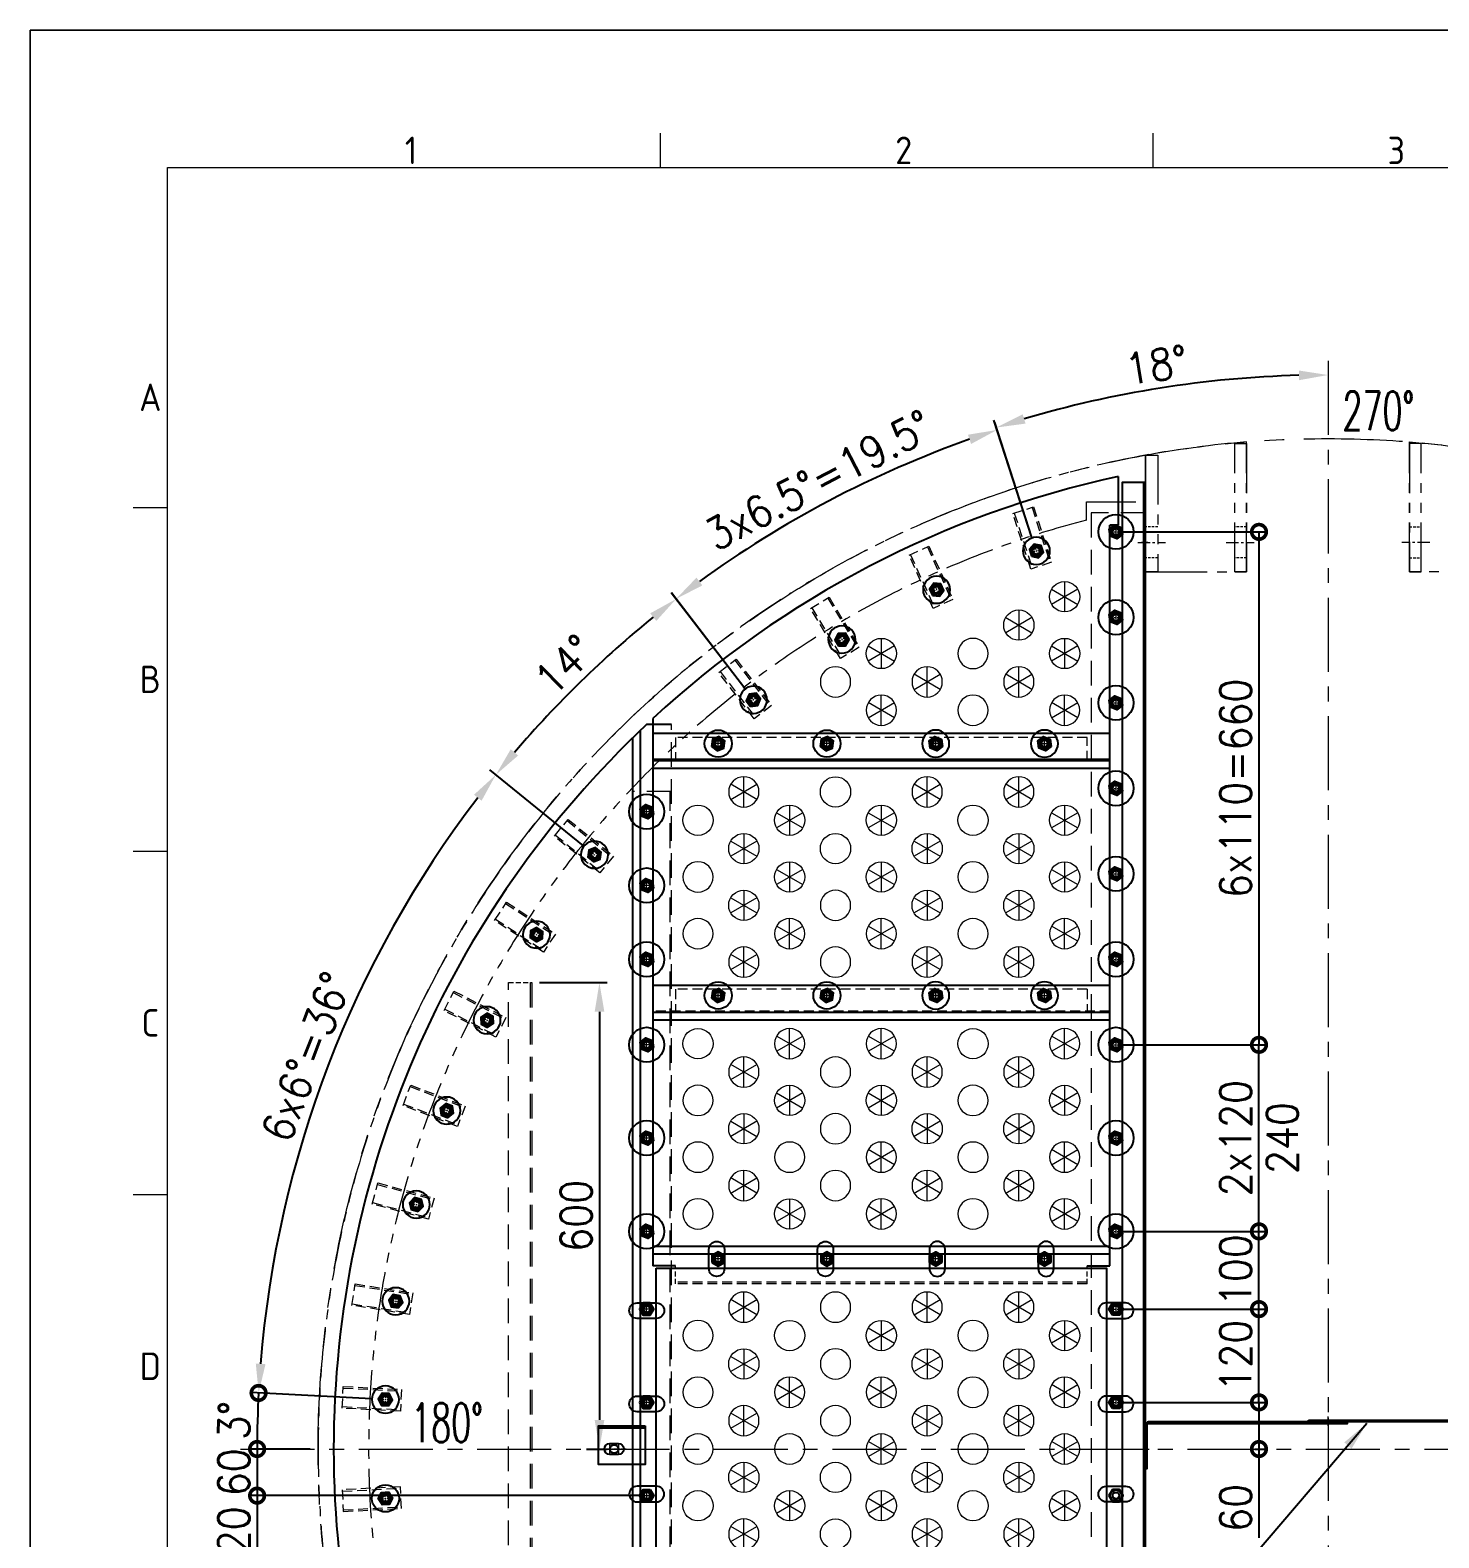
# Model space of a CAD drawing. Header units: inches. Extents: x -15980 to 45789, y -23276 to 2417.
# Drawn here: x -9437 to -7624, y -14859 to -12919 of the extents above; entities that cross this region are included whole.
import ezdxf
from ezdxf.enums import TextEntityAlignment as Align

# ---------------------------------------------------------------- set-up
doc = ezdxf.new("R2010")
doc.units = ezdxf.units.IN
doc.header["$MEASUREMENT"] = 0
for name, pattern in [('CENTER', [50.8, 31.75, -6.35, 6.35, -6.35]), ('CENTERX2', [101.6, 63.5, -12.7, 12.7, -12.7]), ('HIDDEN', [9.525, 6.35, -3.175]), ('HIDDENX2', [19.05, 12.7, -6.35]), ('PHANTOMX2', [127, 63.5, -12.7, 12.7, -12.7, 12.7, -12.7])]:
    doc.linetypes.add(name, pattern=pattern)
for name, color, linetype, lineweight in [('CADRE', 254, 'Continuous', 5), ('Center line', 181, 'CENTER', 5), ('CENTER LINES', 181, 'CENTERX2', 5), ('HATCH', 130, 'PHANTOMX2', 9), ('HIDDEN', 211, 'HIDDEN', 5), ('HIDDEN LINES', 211, 'HIDDENX2', 5), ('Plot Plan', 9, 'Continuous', 0), ('TEXT', 2, 'Continuous', 13)]:
    doc.layers.add(name, color=color, linetype=linetype, lineweight=lineweight)
doc.layers.add('dim', color=82, linetype='Continuous')
doc.styles.add('ISO Proportional', font='isocp.shx')
doc.styles.add('ROMANS', font='ROMANS.shx', dxfattribs={"width": 0.9, "bigfont": '@extfont2.shx'})
doc.dimstyles.new('1X25', dxfattribs={"dimscale": 25, "dimtxt": 1.6, "dimasz": 1.5, "dimexe": 0.4, "dimexo": 0.4, "dimgap": 0.4, "dimtad": 1, "dimdsep": 46, "dimtxsty": 'ROMANS', "dimcen": 0, "dimclrd": 256, "dimclre": 256, "dimclrt": 2, "dimadec": 0, "dimazin": 0, "dimtfac": 1, "dimtmove": 0, "dimatfit": 3, "dimfxl": 0.7, "dimlwd": -1, "dimlwe": -1, "dimarcsym": 1})

# ---------------------------------------------------------------- blocks, each defined once
blk = doc.blocks.new('A$Ccf0919ea')
blk.add_lwpolyline([(1065, 2578.6, 0.832953), (1065, 21.4), (1065, 81.5), (989, 81.5), (989, 104.8, -0.773092), (989, 2495.2), (989, 2518.5), (1065, 2518.5)], format="xyb", close=True)
blk = doc.blocks.new('A$Cbc3512bd')
for p, q in [((426.1, 82.7), (426.1, 249.9)), ((296, 232.7), (296, 82.7)), ((296, 82.7), (312, 82.7)), ((312, 82.7), (411, 82.7)), ((411, 82.7), (426.1, 82.7))]:
    blk.add_line(p, q)
for points in [[(411, 82.7), (411, 247.7), (426.1, 247.7), (426.1, 82.7)], [(296, 82.7), (296, 232.7), (312, 232.7), (312, 82.7)]]:
    blk.add_lwpolyline(points, close=True)
blk.add_arc((531, -1045.8), 1300, 94.6295, 100.4146)
at = {"layer": 'Center line', "ltscale": 0.5}
for p, q in [((286, 120.7), (322, 120.7)), ((400, 120.7), (436.1, 120.7))]:
    blk.add_line(p, q, dxfattribs=at)
at = {"layer": 'HIDDEN', "ltscale": 0.5}
for p, q in [((312, 140.7), (296, 140.7)), ((426.1, 140.7), (411, 140.7)), ((312, 100.7), (296, 100.7)), ((426.1, 100.7), (411, 100.7))]:
    blk.add_line(p, q, dxfattribs=at)
blk = doc.blocks.new('A$C35706982')
blk.add_blockref('A$Cbc3512bd', (769, 2345.8))
at = {"ltscale": 2}
blk.add_blockref('A$Ccf0919ea', (0, 0), dxfattribs=at)
blk = doc.blocks.new('A$C5e499c7b')
blk.add_blockref('A$C35706982', (0, 0))
at = {"xscale": -1}
blk.add_blockref('A$C35706982', (2600, 0), dxfattribs=at)
blk = doc.blocks.new('A$Cee575e1b')
blk.add_circle((7.5, 7.5), 5.5)
at = {"layer": 'Center line', "ltscale": 0.1}
for p, q in [((15, 7.5), (0, 7.5)), ((7.5, 15), (7.5, 0))]:
    blk.add_line(p, q, dxfattribs=at)
blk = doc.blocks.new('A$C3bcd5604')
at = {"layer": 'CENTER LINES'}
blk.add_line((0, 2371), (8, 2371), dxfattribs=at)
at = {"layer": 'HIDDEN', "ltscale": 5}
blk.add_line((5, 0), (5, 2409), dxfattribs=at)
blk.add_lwpolyline([(3, 2409), (73, 2409), (73, 0), (3, 0)], close=True, dxfattribs=at)
at = {"layer": 'HIDDEN LINES'}
for p, q in [((3, 2378), (5, 2378)), ((3, 2364), (5, 2364))]:
    blk.add_line(p, q, dxfattribs=at)
for p in [(33.5, 2377), (33.5, 2267), (33.5, 2157), (33.5, 2047), (33.5, 1937), (33.5, 1827), (33.5, 1717), (33.5, 1597), (33.5, 1477), (33.5, 1377), (33.5, 1257)]:
    blk.add_blockref('A$Cee575e1b', p)
blk = doc.blocks.new('A$Ca9050093')
at = {"ltscale": 5}
blk.add_line((28, 0), (28, 2487), dxfattribs=at)
blk.add_lwpolyline([(30, 2487), (0, 2487), (0, 0), (30, 0)], close=True, dxfattribs=at)
at = {"layer": 'CENTER LINES'}
blk.add_line((33, 2410), (25, 2410), dxfattribs=at)
at = {"layer": 'HIDDEN LINES'}
for p, q in [((30, 2417), (28, 2417)), ((30, 2403), (28, 2403))]:
    blk.add_line(p, q, dxfattribs=at)
blk = doc.blocks.new('A$C4f5cbecb')
blk.add_lwpolyline([(0, 465), (580, 465), (580, 0), (0, 0)], close=True)
blk = doc.blocks.new('A$C6a3627fe')
blk.add_circle((6.1, 6.1), 5.5)
at = {"layer": 'CENTER LINES'}
for p, q in [((0, 6.1), (12.1, 6.1)), ((6.1, 0), (6.1, 12.1))]:
    blk.add_line(p, q, dxfattribs=at)
blk = doc.blocks.new('A$C2cecf179')
for p, q in [((588, 349), (0, 349)), ((588, 339.1), (0, 339.1)), ((588, 48), (0, 48)), ((588, 38.1), (0, 38.1)), ((29, 23), (0, 23)), ((559, 23), (588, 23))]:
    blk.add_line(p, q)
blk.add_lwpolyline([(588, 23), (588, 384), (0, 384), (0, 23)])
at = {"layer": 'HIDDEN LINES'}
for p, q in [((588, 48), (0, 48)), ((559, 2), (29, 2)), ((559, 0), (29, 0)), ((559, 0), (559, 3))]:
    blk.add_line(p, q, dxfattribs=at)
at = {"layer": 'HIDDEN LINES', "ltscale": 0.5}
for p, q in [((29, 0), (29, 23)), ((559, 0), (559, 23))]:
    blk.add_line(p, q, dxfattribs=at)
for p in [(77.9, 365), (217.9, 365), (357.9, 365), (497.9, 365)]:
    blk.add_blockref('A$C6a3627fe', p)
at = {"xscale": -1}
for p in [(90, 26), (230, 26), (370, 26), (510, 26)]:
    blk.add_blockref('A$C6a3627fe', p, dxfattribs=at)
blk = doc.blocks.new('A$Caa2db43d')
for p, q in [((0, 1200), (30, 1200)), ((30, 0), (0, 0))]:
    blk.add_line(p, q)
at = {"ltscale": 5}
for p, q in [((0, 0), (0, 1200)), ((28, 1200), (28, 0)), ((30, 1200), (30, 0))]:
    blk.add_line(p, q, dxfattribs=at)
blk = doc.blocks.new('A$C2ccb66f0')
blk.add_circle((5.5, 5.5), 5.5)
blk = doc.blocks.new('A$C8bd214eb')
for p, q in [((435, 2212), (402.6, 2212)), ((385, 364.9), (385, 2195.1)), ((395, 355.2), (395, 2204.8)), ((435, 348), (402.6, 348))]:
    blk.add_line(p, q)
blk.add_circle((361, 1280), 5.5)
blk.add_arc((1280, 1280), 1280, 133.2706, 226.7294)
at = {"layer": 'HIDDEN', "ltscale": 5}
for p, q in [((435, 348), (435, 2212)), ((385, 434), (385, 2126)), ((435, 2126), (385, 2126)), ((433, 434), (433, 2126)), ((435, 434), (385, 434))]:
    blk.add_line(p, q, dxfattribs=at)
at = {"xscale": -1}
for p in [(409, 2093.9), (409, 1998.9), (409, 1903.9), (409, 1793.9), (409, 1673.9), (409, 1553.9), (409, 1453.9), (409, 1333.9)]:
    blk.add_blockref('A$C6a3627fe', p, dxfattribs=at)
for p, xscale, rotation in [((338.2, 2052), -0.9999999999999996, 117.0000000000001), ((262.6, 1949.3), -1, 123.0000000000001), ((198.2, 1839.3), -1.000000000000001, 129.0000000000001), ((145.7, 1723.2), -1, 135.0000000000002), ((105.6, 1602.2), -1, 141), ((78.3, 1477.7), -1, 147.0000000000001), ((64.3, 1351), -1, 152.9999999999999)]:
    blk.add_blockref('A$C2ccb66f0', p, dxfattribs=dict(xscale=xscale, rotation=rotation))
for name, p, rotation in [('A$C2ccb66f0', (64.3, 1209), 27.00000000000002), ('A$C6a3627fe', (409, 1226), 180), ('A$C6a3627fe', (409, 1106), 180), ('A$C2ccb66f0', (78.3, 1082.3), 33.00000000000002), ('A$C6a3627fe', (409, 1006), 180), ('A$C2ccb66f0', (105.6, 957.8), 38.99999999999994), ('A$C6a3627fe', (409, 886), 180), ('A$C2ccb66f0', (145.7, 836.8), 44.99999999999992), ('A$C6a3627fe', (409, 766), 180), ('A$C2ccb66f0', (198.2, 720.7), 50.99999999999993), ('A$C6a3627fe', (409, 656), 180), ('A$C2ccb66f0', (262.6, 610.7), 56.99999999999991), ('A$C6a3627fe', (409, 561), 180), ('A$C2ccb66f0', (338.2, 508), 62.99999999999992), ('A$C6a3627fe', (409, 466), 180)]:
    blk.add_blockref(name, p, dxfattribs=dict(rotation=rotation))
at = {"layer": 'HIDDEN'}
blk.add_blockref('A$Caa2db43d', (225, 680), dxfattribs=at)
blk = doc.blocks.new('A$Cb47aec24')
for p, q in [((588, 324), (0, 324)), ((588, 314.1), (0, 314.1))]:
    blk.add_line(p, q)
for points in [[(588, 2), (588, 359), (0, 359)], [(0, 359), (0, 2)]]:
    blk.add_lwpolyline(points)
at = {"layer": 'HIDDEN LINES'}
for p, q in [((29, 30), (29, 0)), ((559, 30), (29, 30)), ((559, 30), (559, 0)), ((588, 2), (0, 2)), ((559, 0), (29, 0))]:
    blk.add_line(p, q, dxfattribs=at)
at = {"xscale": -1}
for p in [(90.1, 340), (230.1, 340), (370.1, 340), (90.1, 15.9), (230.1, 15.9), (370.1, 15.9)]:
    blk.add_blockref('A$C6a3627fe', p, dxfattribs=at)
for p in [(498, 340), (498, 15.9)]:
    blk.add_blockref('A$C6a3627fe', p)
blk = doc.blocks.new('A$C9f798c47')
for p, q in [((1010, 2531.2), (1010, 2468.5)), ((1010, 2468.5), (999, 2468.5)), ((999, 2167.5), (999, 2468.5)), ((411, 2219.8), (411, 2167.5)), ((411, 2167.5), (999, 2167.5))]:
    blk.add_line(p, q)
blk.add_arc((1280, 1280), 1280, 102.1773, 132.7582)
at = {"layer": 'HIDDEN LINES'}
blk.add_line((970, 2165.5), (440, 2165.5), dxfattribs=at)
blk.add_lwpolyline([(970, 2165.5), (970, 2195.5), (440, 2195.5), (440, 2165.5)], dxfattribs=at)
for p, rotation in [((903.3, 2427.9), 35.99999999999999), ((775.8, 2377.8), 42.5), ((654.8, 2313.7), 48.99999999999997), ((541.8, 2236.3), 55.50000000000002)]:
    blk.add_blockref('A$C2ccb66f0', p, dxfattribs=dict(rotation=rotation))
at = {"xscale": -1}
for p in [(501, 2181.4), (641, 2181.4), (781, 2181.4)]:
    blk.add_blockref('A$C6a3627fe', p, dxfattribs=at)
blk.add_blockref('A$C6a3627fe', (908.9, 2181.4))
blk = doc.blocks.new('A$C11cce40c')
at = {"layer": 'TEXT'}
blk.add_circle((19.5, 19.5), 19.5, dxfattribs=at)
blk = doc.blocks.new('A$Ce7f1c790')
at = {"layer": 'TEXT'}
for p, q in [((19.5, 39), (19.5, 0)), ((2.6, 29.2), (36.4, 9.7)), ((36.4, 29.2), (2.6, 9.7))]:
    blk.add_line(p, q, dxfattribs=at)
blk.add_circle((19.5, 19.5), 19.5, dxfattribs=at)
blk = doc.blocks.new('A$C6de24bd3')
for p in [(472, 2193), (413, 2156.5), (236, 2120), (472, 2120), (118, 1905.5), (236, 1905.5), (472, 1905.5), (59, 1869), (295, 1869), (413, 1869), (118, 1832.5), (236, 1832.5), (472, 1832.5), (59, 1796), (295, 1796), (413, 1796), (118, 1545), (236, 1545), (472, 1545), (59, 1508.5), (295, 1508.5), (413, 1508.5), (118, 1399), (236, 1242.5), (472, 1242.5), (59, 1206), (295, 1206), (413, 1206), (59, 1060), (295, 1060), (413, 1060), (118, 1023.5), (236, 1023.5), (472, 1023.5)]:
    blk.add_blockref('A$Ce7f1c790', p)
at = {"xscale": -1}
for p in [(393, 2120), (216, 2083.5), (393, 2047), (39, 1832.5), (393, 1832.5), (216, 1796), (39, 1759.5), (393, 1759.5), (216, 1723), (216, 1581.5), (39, 1545), (393, 1545), (216, 1508.5), (39, 1472), (157, 1472), (393, 1472), (216, 1435.5), (39, 1399), (393, 1399), (216, 1279), (39, 1242.5), (393, 1242.5), (216, 1206), (39, 1169.5), (393, 1169.5), (216, 1133), (39, 1096.5), (157, 1096.5), (393, 1096.5)]:
    blk.add_blockref('A$C11cce40c', p, dxfattribs=at)
at = {"xscale": -1, "rotation": 180}
for p in [(295, 2122.5), (413, 2122.5), (236, 2086), (472, 2086), (59, 1981), (295, 1981), (413, 1981), (118, 1798.5), (236, 1798.5), (472, 1798.5), (59, 1762), (295, 1762), (413, 1762), (118, 1657), (236, 1657), (472, 1657), (59, 1620.5), (295, 1620.5), (413, 1620.5), (236, 1511), (472, 1511), (59, 1474.5), (295, 1474.5), (413, 1474.5), (236, 1438), (472, 1438), (59, 1318), (295, 1318), (413, 1318), (118, 1208.5), (236, 1208.5), (472, 1208.5), (59, 1172), (295, 1172), (413, 1172), (236, 1135.5), (472, 1135.5), (59, 1026), (295, 1026), (413, 1026)]:
    blk.add_blockref('A$Ce7f1c790', p, dxfattribs=at)
at = {"rotation": 180}
for p in [(216, 1981), (39, 1944.5), (393, 1944.5), (216, 1908), (39, 1657), (393, 1657), (157, 1281.5), (216, 1099), (39, 1062.5), (393, 1062.5), (216, 1026)]:
    blk.add_blockref('A$C11cce40c', p, dxfattribs=at)
blk = doc.blocks.new('A$Cfbb4f450')
blk.add_lwpolyline([(262.9, 60), (6.9, 60, 0.414214), (2.9, 56), (2.9, 0), (4.9, 0), (4.9, 56, -0.414214), (6.9, 58), (262.9, 58)], format="xyb", close=True)
at = {"layer": 'Center line'}
for p, q in [((237.9, 65), (237.9, 53)), ((0, 25), (7.8, 25))]:
    blk.add_line(p, q, dxfattribs=at)
at = {"layer": 'HIDDEN'}
for p, q in [((228.4, 60), (228.4, 58)), ((247.4, 60), (247.4, 58)), ((2.9, 37.5), (4.9, 37.5)), ((2.9, 12.5), (4.9, 12.5))]:
    blk.add_line(p, q, dxfattribs=at)
blk = doc.blocks.new('A$C25e64056')
blk.add_lwpolyline([(11.6, 0, -1), (11.6, 14), (22.6, 14, -1), (22.6, 0)], format="xyb", close=True)
at = {"layer": 'Center line', "ltscale": 0.2}
for p, q in [((1.5, 7), (32.6, 7)), ((11.6, 0), (11.6, 14)), ((22.6, 14), (22.6, 0))]:
    blk.add_line(p, q, dxfattribs=at)
blk = doc.blocks.new('A$Cea60fde7')
for p, q in [((60, 47), (0, 47)), ((23, 50), (23, 47)), ((33, 50), (33, 47))]:
    blk.add_line(p, q)
blk.add_lwpolyline([(60, 50), (60, 0), (0, 0), (0, 50)], close=True)
at = {"rotation": 180}
blk.add_blockref('A$C25e64056', (37.1, 27), dxfattribs=at)
blk = doc.blocks.new('A$C180E2B9A')
at = {"transparency": 33554585}
blk.add_lwpolyline([(10, 0, -1), (10, 20), (35, 20, -1), (35, 0), (10, 0)], format="xyb", dxfattribs=at)
at = {"color": 2, "transparency": 33554585}
blk.add_lwpolyline([(27.1, 4), (31.7, 12), (27.1, 20), (17.9, 20), (13.3, 12), (17.9, 4)], close=True, dxfattribs=at)
for radius in [7.3, 4.19]:
    blk.add_circle((22.5, 12), radius, dxfattribs=at)
at = {"layer": 'HATCH', "transparency": 33554585}
blk.add_arc((22.5, 12), 5, 290, 200, dxfattribs=at)
blk = doc.blocks.new('A$C06B83E83')
at = {"color": 2, "transparency": 33554585}
blk.add_lwpolyline([(31.1, 19), (23.8, 13.4), (15.2, 16.8), (13.9, 26), (21.2, 31.6), (29.8, 28.2)], close=True, dxfattribs=at)
at = {"ltscale": 0.5, "transparency": 33554585}
blk.add_circle((22.5, 22.5), 22.5, dxfattribs=at)
at = {"color": 2, "transparency": 33554585}
for radius in [7.3, 4.19]:
    blk.add_circle((22.5, 22.5), radius, dxfattribs=at)
at = {"layer": 'HATCH', "transparency": 33554585}
blk.add_arc((22.5, 22.5), 5, 78.0497, 348.0497, dxfattribs=at)
blk = doc.blocks.new('A$C6a1ac27a')
at = {"color": 2, "transparency": 33554585}
blk.add_lwpolyline([(26.1, 21), (18.8, 26.6), (10.2, 23.2), (8.9, 14), (16.2, 8.4), (24.8, 11.8)], close=True, dxfattribs=at)
at = {"ltscale": 0.5, "transparency": 33554585}
blk.add_circle((17.5, 17.5), 17.5, dxfattribs=at)
at = {"color": 2, "transparency": 33554585}
for radius in [7.3, 4.19]:
    blk.add_circle((17.5, 17.5), radius, dxfattribs=at)
at = {"layer": 'HATCH', "transparency": 33554585}
blk.add_arc((17.5, 17.5), 5, 11.9506, 281.9506, dxfattribs=at)
blk = doc.blocks.new('A$C9178737d')
at = {"color": 2, "transparency": 33554559}
blk.add_lwpolyline([(25.5, 15.4), (17.5, 10.8), (9.5, 15.4), (9.5, 24.6), (17.5, 29.2), (25.5, 24.6)], close=True, dxfattribs=at)
at = {"transparency": 33554559}
blk.add_circle((17.5, 20), 17.5, dxfattribs=at)
at = {"color": 2, "transparency": 33554559}
for radius in [7.3, 4.19]:
    blk.add_circle((17.5, 20), radius, dxfattribs=at)
at = {"layer": 'CENTER LINES', "linetype": 'CENTER', "ltscale": 0.2, "transparency": 33554559}
for p, q in [((9.4, 20), (25.6, 20)), ((17.5, 28.1), (17.5, 11.9))]:
    blk.add_line(p, q, dxfattribs=at)
at = {"layer": 'HATCH', "transparency": 33554559}
blk.add_arc((17.5, 20), 5, 70, 340, dxfattribs=at)
at = {"layer": 'HIDDEN', "linetype": 'HIDDEN', "ltscale": 2, "transparency": 33554559}
for p, q in [((31.5, 75), (3.5, 75)), ((3.5, 75), (3.5, 0)), ((5.5, 75), (5.5, 0)), ((29.5, 75), (29.5, 0)), ((31.5, 0), (31.5, 75)), ((3.5, 0), (31.5, 0))]:
    blk.add_line(p, q, dxfattribs=at)
at = {"layer": 'HIDDEN LINES', "linetype": 'HIDDEN', "ltscale": 0.5, "transparency": 33554559}
blk.add_circle((17.5, 20), 5.25, dxfattribs=at)
blk = doc.blocks.new('A$Cd467a7eb')
for name, p, xscale, rotation in [('A$C9178737d', (916.4, 2354.1), -1, 17.99941761599803), ('A$C9178737d', (789.4, 2306.8), -1, 24.49999999442918), ('A$C9178737d', (668.5, 2245.5), -1, 30.99999878664822), ('A$C9178737d', (555.4, 2170.9), -1, 37.49999999403025), ('A$C6a1ac27a', (746.5, 2137.2), -1, 180), ('A$C6a1ac27a', (886.5, 2137.2), -1, 180), ('A$C9178737d', (351.3, 1977.8), -1, 51.00047745128113), ('A$C9178737d', (276.3, 1877.7), -1, 57.00047745128103), ('A$C9178737d', (212.2, 1770.3), -1, 63.00047745128109), ('A$C6a1ac27a', (746.5, 1813.2), -1, 180), ('A$C6a1ac27a', (886.5, 1813.2), -1, 180), ('A$C9178737d', (159.6, 1656.7), -0.9999999999999997, 69.00047745128106), ('A$C9178737d', (119.2, 1538.4), -1, 75.00047745128113), ('A$C9178737d', (91.4, 1416.4), -0.9999999999999998, 81.00047745128113), ('A$C9178737d', (76.5, 1292.2), -1, 87.00047745128117)]:
    blk.add_blockref(name, p, dxfattribs=dict(xscale=xscale, rotation=rotation))
at = {"ltscale": 6}
for name, p, rotation in [('A$C06B83E83', (973.5, 2369.7), 359.9996870075435), ('A$C06B83E83', (973.5, 2259.7), 359.9996870075435), ('A$C06B83E83', (973.5, 2149.7), 359.9996870075435), ('A$C06B83E83', (973.5, 2039.7), 359.9996870075435), ('A$C06B83E83', (369.5, 2009.7), 359.9996870075435), ('A$C06B83E83', (369.5, 1914.7), 359.9996870075435), ('A$C06B83E83', (973.5, 1929.7), 359.9996870075435), ('A$C06B83E83', (369.5, 1819.7), 359.9996870075435), ('A$C06B83E83', (973.5, 1819.7), 359.9996870075435), ('A$C06B83E83', (369.5, 1709.7), 359.9996870075435), ('A$C06B83E83', (973.5, 1709.7), 359.9996870075435), ('A$C06B83E83', (369.5, 1589.7), 359.9996870075435), ('A$C06B83E83', (973.5, 1589.7), 359.9996870075435), ('A$C06B83E83', (369.5, 1469.7), 359.9996870075435), ('A$C06B83E83', (973.5, 1469.7), 359.9996870075435), ('A$C180E2B9A', (472, 1479.2), 270), ('A$C180E2B9A', (612, 1479.2), 270), ('A$C180E2B9A', (1018.5, 1164.2), 180)]:
    blk.add_blockref(name, p, dxfattribs=dict(at, rotation=rotation))
for name, p, rotation in [('A$C6a1ac27a', (501.5, 2137.2), 180), ('A$C6a1ac27a', (641.5, 2137.2), 180), ('A$C6a1ac27a', (501.5, 1813.2), 180), ('A$C6a1ac27a', (641.5, 1813.2), 180), ('A$C9178737d', (76.5, 1132.2), 92.99952254871882)]:
    blk.add_blockref(name, p, dxfattribs=dict(rotation=rotation))
for p, xscale, rotation in [((776, 1479.2), -1.000000000000001, 90), ((916, 1479.2), -1.000000000000001, 90), ((369.5, 1164.2), -1, 180)]:
    blk.add_blockref('A$C180E2B9A', p, dxfattribs=dict(at, xscale=xscale, rotation=rotation))
for p in [(369.5, 1380.2), (369.5, 1260.2)]:
    blk.add_blockref('A$C180E2B9A', p, dxfattribs=at)
at = {"ltscale": 6, "xscale": -1}
for p in [(1018.5, 1380.2), (1018.5, 1260.2)]:
    blk.add_blockref('A$C180E2B9A', p, dxfattribs=at)
blk = doc.blocks.new('*D271')
at = {"layer": 'Defpoints', "color": 0, "transparency": 16777216}
for p in [(-7766.7, -13344.5), (-7911.1, -13370.2), (-8144.6, -13581.3), (-8139.6, -13596.7), (-7766.7, -16144.5)]:
    blk.add_point(p, dxfattribs=at)
at = {"layer": 'dim', "transparency": 16777216}
blk.add_line((-8147.7, -13571.8), (-8196.8, -13420.8), dxfattribs=at)
blk.add_arc((-7766.7, -14744.5), 1381.9, 91.5549, 106.4445, dxfattribs=at)
for points in [[(-7804.2, -13356.9), (-7804.1, -13369.4), (-7766.7, -13362.7)], [(-8156, -13425.2), (-8159.7, -13413.2), (-8193.7, -13430.3)]]:
    blk.add_solid(points, dxfattribs=at)
at = {"layer": 'dim', "color": 2, "transparency": 16777216, "insert": (-7987.5, -13350), "char_height": 40, "attachment_point": 5, "rotation": 8.9997, "style": 'ROMANS'}
blk.add_mtext('18°', dxfattribs=at)
blk = doc.blocks.new('*D272')
at = {"layer": 'Defpoints', "color": 0, "transparency": 16777216}
for p in [(-8338.3, -13490), (-8144.6, -13581.3), (-8139.6, -13596.7), (-8511.2, -13774.2), (-8501.4, -13787)]:
    blk.add_point(p, dxfattribs=at)
at = {"layer": 'dim', "transparency": 16777216}
for p, q in [((-8147.7, -13571.8), (-8195.7, -13423.9)), ((-8517.3, -13766.2), (-8612, -13642.9))]:
    blk.add_line(p, q, dxfattribs=at)
blk.add_arc((-7766.7, -14744.5), 1378.6, 109.5581, 125.9414, dxfattribs=at)
for points in [[(-8230.2, -13439.5), (-8226.1, -13451.4), (-8192.7, -13433.4)], [(-8572.1, -13633.4), (-8579.6, -13623.4), (-8605.9, -13650.8)]]:
    blk.add_solid(points, dxfattribs=at)
at = {"layer": 'dim', "color": 2, "transparency": 16777216, "insert": (-8422.5, -13497.9), "char_height": 40, "attachment_point": 5, "rotation": 27.7497, "style": 'ROMANS'}
blk.add_mtext('3x6.5%%D=19.5°', dxfattribs=at)
blk = doc.blocks.new('*D273')
at = {"layer": 'Defpoints', "color": 0, "transparency": 16777216}
for p in [(-8689, -13720.2), (-8511.2, -13774.2), (-8501.4, -13787), (-8717.2, -13974.8), (-8704.6, -13985)]:
    blk.add_point(p, dxfattribs=at)
at = {"layer": 'dim', "transparency": 16777216}
for p, q in [((-8517.3, -13766.2), (-8611.9, -13643)), ((-8724.9, -13968.5), (-8845.7, -13870.8))]:
    blk.add_line(p, q, dxfattribs=at)
blk.add_arc((-7766.7, -14744.5), 1378.4, 129.0588, 139.4417, dxfattribs=at)
for points in [[(-8639.1, -13669.3), (-8631.3, -13679.1), (-8605.8, -13650.9)], [(-8809.1, -13852.2), (-8818.7, -13844.2), (-8837.9, -13877.1)]]:
    blk.add_solid(points, dxfattribs=at)
at = {"layer": 'dim', "color": 2, "transparency": 16777216, "insert": (-8749.4, -13735.7), "char_height": 40, "attachment_point": 5, "rotation": 44.2502, "style": 'ROMANS'}
blk.add_mtext('14°', dxfattribs=at)
blk = doc.blocks.new('*D274')
at = {"layer": 'Defpoints', "color": 0, "transparency": 16777216}
for p in [(-8717.2, -13974.8), (-8704.6, -13985), (-8994.8, -14118.7), (-8988.1, -14680.5), (-8971.9, -14681.4)]:
    blk.add_point(p, dxfattribs=at)
at = {"layer": 'dim', "transparency": 16777216}
for p, q in [((-8724.9, -13968.5), (-8845.6, -13870.8)), ((-8998, -14680), (-9153.1, -14671.9))]:
    blk.add_line(p, q, dxfattribs=at)
blk.add_arc((-7766.7, -14744.5), 1378.4, 142.5593, 175.4417, dxfattribs=at)
for points in [[(-8866, -13902.7), (-8856.2, -13910.4), (-8837.9, -13877.1)], [(-9134.4, -14635.4), (-9146.9, -14634.5), (-9143.2, -14672.4)]]:
    blk.add_solid(points, dxfattribs=at)
at = {"layer": 'dim', "color": 2, "transparency": 16777216, "insert": (-9081.5, -14239.8), "char_height": 40, "attachment_point": 5, "rotation": 69.0005, "style": 'ROMANS'}
blk.add_mtext('6x6%%D=36°', dxfattribs=at)
blk = doc.blocks.new('_DotSmall')
at = {"color": 0, "linetype": 'ByBlock', "const_width": 0.5}
blk.add_lwpolyline([(-0.0625, 0, 1), (0.0625, 0, 1)], format="xyb", close=True, dxfattribs=at)
blk = doc.blocks.new('*D275')
at = {"layer": 'Defpoints', "color": 0, "transparency": 16777216}
for p in [(-8988.1, -14680.5), (-8971.9, -14681.4), (-9144.3, -14696.4), (-9066.7, -14744.5), (-6466.7, -14744.5)]:
    blk.add_point(p, dxfattribs=at)
at = {"layer": 'dim', "transparency": 16777216}
for p, q in [((-8998, -14680), (-9153.3, -14671.8)), ((-9076.7, -14744.5), (-9155.2, -14744.5))]:
    blk.add_line(p, q, dxfattribs=at)
blk.add_arc((-7766.7, -14744.5), 1378.5, 177.0005, 180, dxfattribs=at)
at = {"layer": 'dim', "transparency": 16777216, "xscale": 37.5, "yscale": 37.5, "zscale": 37.5}
for p, rotation in [((-9143.3, -14672.4), 87.00047745133561), ((-9145.2, -14744.5), 270)]:
    blk.add_blockref('_DotSmall', p, dxfattribs=dict(at, rotation=rotation))
at = {"layer": 'dim', "color": 2, "transparency": 16777216, "insert": (-9174.7, -14707.6), "char_height": 40, "attachment_point": 5, "rotation": 88.5002, "style": 'ROMANS'}
blk.add_mtext('3°', dxfattribs=at)
blk = doc.blocks.new('*D276')
at = {"layer": 'Defpoints', "color": 0, "transparency": 16777216}
for p in [(-8791.7, -14144.5), (-8731.1, -14744.5), (-8704.5, -14744.5)]:
    blk.add_point(p, dxfattribs=at)
at = {"layer": 'dim', "transparency": 16777216}
for p, q in [((-8781.7, -14144.5), (-8694.5, -14144.5)), ((-8704.5, -14182), (-8704.5, -14707)), ((-8721.1, -14744.5), (-8694.5, -14744.5))]:
    blk.add_line(p, q, dxfattribs=at)
for points in [[(-8710.7, -14182), (-8698.2, -14182), (-8704.5, -14144.5)], [(-8710.7, -14707), (-8698.2, -14707), (-8704.5, -14744.5)]]:
    blk.add_solid(points, dxfattribs=at)
at = {"layer": 'dim', "color": 2, "transparency": 16777216, "insert": (-8734.5, -14444.5), "char_height": 40, "attachment_point": 5, "rotation": 90, "style": 'ROMANS'}
blk.add_mtext('600', dxfattribs=at)
blk = doc.blocks.new('*D277')
at = {"layer": 'Defpoints', "color": 0, "transparency": 16777216}
for p in [(-9066.7, -14744.5), (-9145.2, -14804.5), (-8643.7, -14804.5)]:
    blk.add_point(p, dxfattribs=at)
at = {"layer": 'dim', "transparency": 16777216}
for p, q in [((-9076.7, -14744.5), (-9155.2, -14744.5)), ((-9145.2, -14744.5), (-9145.2, -14804.5)), ((-8653.7, -14804.5), (-9155.2, -14804.5))]:
    blk.add_line(p, q, dxfattribs=at)
at = {"layer": 'dim', "transparency": 16777216, "xscale": 37.5, "yscale": 37.5, "zscale": 37.5}
for p, rotation in [((-9145.2, -14744.5), 90), ((-9145.2, -14804.5), 270)]:
    blk.add_blockref('_DotSmall', p, dxfattribs=dict(at, rotation=rotation))
at = {"layer": 'dim', "color": 2, "transparency": 16777216, "insert": (-9175.2, -14774.5), "char_height": 40, "attachment_point": 5, "rotation": 90, "style": 'ROMANS'}
blk.add_mtext('60', dxfattribs=at)
blk = doc.blocks.new('*D278')
at = {"layer": 'Defpoints', "color": 0, "transparency": 16777216}
for p in [(-8643.7, -14804.5), (-9145.2, -14924.5), (-8643.7, -14924.5)]:
    blk.add_point(p, dxfattribs=at)
at = {"layer": 'dim', "transparency": 16777216}
for p, q in [((-8653.7, -14804.5), (-9155.2, -14804.5)), ((-9145.2, -14804.5), (-9145.2, -14924.5)), ((-8653.7, -14924.5), (-9155.2, -14924.5))]:
    blk.add_line(p, q, dxfattribs=at)
at = {"layer": 'dim', "transparency": 16777216, "xscale": 37.5, "yscale": 37.5, "zscale": 37.5}
for p, rotation in [((-9145.2, -14804.5), 90), ((-9145.2, -14924.5), 270)]:
    blk.add_blockref('_DotSmall', p, dxfattribs=dict(at, rotation=rotation))
at = {"layer": 'dim', "color": 2, "transparency": 16777216, "insert": (-9175.2, -14864.5), "char_height": 40, "attachment_point": 5, "rotation": 90, "style": 'ROMANS'}
blk.add_mtext('120', dxfattribs=at)
blk = doc.blocks.new('*D284')
at = {"layer": 'Defpoints', "color": 0, "transparency": 16777216}
for p in [(-8039.7, -14684.5), (-7855.5, -14684.5), (-7870.9, -14744.5)]:
    blk.add_point(p, dxfattribs=at)
at = {"layer": 'dim', "transparency": 16777216}
for p, q in [((-8029.7, -14684.5), (-7845.5, -14684.5)), ((-7855.5, -14684.5), (-7855.5, -14744.5)), ((-7860.9, -14744.5), (-7845.5, -14744.5)), ((-7855.5, -14744.5), (-7855.5, -14858.6))]:
    blk.add_line(p, q, dxfattribs=at)
at = {"layer": 'dim', "transparency": 16777216, "xscale": 37.5, "yscale": 37.5, "zscale": 37.5}
for p, rotation in [((-7855.5, -14684.5), 90), ((-7855.5, -14744.5), 270)]:
    blk.add_blockref('_DotSmall', p, dxfattribs=dict(at, rotation=rotation))
at = {"layer": 'dim', "color": 2, "transparency": 16777216, "insert": (-7885.5, -14820.3), "char_height": 40, "attachment_point": 5, "rotation": 90, "style": 'ROMANS'}
blk.add_mtext('60', dxfattribs=at)
blk = doc.blocks.new('*D285')
at = {"layer": 'Defpoints', "color": 0, "transparency": 16777216}
for p in [(-8039.7, -14564.5), (-7855.5, -14564.5), (-8039.7, -14684.5)]:
    blk.add_point(p, dxfattribs=at)
at = {"layer": 'dim', "transparency": 16777216}
for p, q in [((-8029.7, -14564.5), (-7845.5, -14564.5)), ((-7855.5, -14684.5), (-7855.5, -14564.5)), ((-8029.7, -14684.5), (-7845.5, -14684.5))]:
    blk.add_line(p, q, dxfattribs=at)
at = {"layer": 'dim', "transparency": 16777216, "xscale": 37.5, "yscale": 37.5, "zscale": 37.5}
for p, rotation in [((-7855.5, -14564.5), 90), ((-7855.5, -14684.5), 270)]:
    blk.add_blockref('_DotSmall', p, dxfattribs=dict(at, rotation=rotation))
at = {"layer": 'dim', "color": 2, "transparency": 16777216, "insert": (-7885.5, -14624.5), "char_height": 40, "attachment_point": 5, "rotation": 90, "style": 'ROMANS'}
blk.add_mtext('120', dxfattribs=at)
blk = doc.blocks.new('*D286')
at = {"layer": 'Defpoints', "color": 0, "transparency": 16777216}
for p in [(-8039.7, -14464.5), (-7855.5, -14464.5), (-8039.7, -14564.5)]:
    blk.add_point(p, dxfattribs=at)
at = {"layer": 'dim', "transparency": 16777216}
for p, q in [((-8029.7, -14464.5), (-7845.5, -14464.5)), ((-7855.5, -14564.5), (-7855.5, -14464.5)), ((-8029.7, -14564.5), (-7845.5, -14564.5))]:
    blk.add_line(p, q, dxfattribs=at)
at = {"layer": 'dim', "transparency": 16777216, "xscale": 37.5, "yscale": 37.5, "zscale": 37.5}
for p, rotation in [((-7855.5, -14464.5), 90), ((-7855.5, -14564.5), 270)]:
    blk.add_blockref('_DotSmall', p, dxfattribs=dict(at, rotation=rotation))
at = {"layer": 'dim', "color": 2, "transparency": 16777216, "insert": (-7885.5, -14514.5), "char_height": 40, "attachment_point": 5, "rotation": 90, "style": 'ROMANS'}
blk.add_mtext('100', dxfattribs=at)
blk = doc.blocks.new('*D283')
at = {"layer": 'Defpoints', "color": 0, "transparency": 16777216}
for p in [(-8039.7, -14224.5), (-7855.5, -14224.5), (-8039.7, -14464.5)]:
    blk.add_point(p, dxfattribs=at)
at = {"layer": 'dim', "transparency": 16777216}
for p, q in [((-8029.7, -14224.5), (-7845.5, -14224.5)), ((-7855.5, -14464.5), (-7855.5, -14224.5)), ((-8029.7, -14464.5), (-7845.5, -14464.5))]:
    blk.add_line(p, q, dxfattribs=at)
at = {"layer": 'dim', "transparency": 16777216, "xscale": 37.5, "yscale": 37.5, "zscale": 37.5}
for p, rotation in [((-7855.5, -14224.5), 90), ((-7855.5, -14464.5), 270)]:
    blk.add_blockref('_DotSmall', p, dxfattribs=dict(at, rotation=rotation))
at = {"layer": 'dim', "color": 2, "transparency": 16777216, "char_height": 40, "attachment_point": 5, "rotation": 90, "style": 'ROMANS'}
for s, insert in [('2x120', (-7885.5, -14344.5)), ('240', (-7825.5, -14344.5))]:
    blk.add_mtext(s, dxfattribs=dict(at, insert=insert))
blk = doc.blocks.new('*D287')
at = {"layer": 'Defpoints', "color": 0, "transparency": 16777216}
for p in [(-8039.7, -13564.5), (-8039.7, -14224.5), (-7855.5, -14224.5)]:
    blk.add_point(p, dxfattribs=at)
at = {"layer": 'dim', "transparency": 16777216}
for p, q in [((-8029.7, -13564.5), (-7845.5, -13564.5)), ((-7855.5, -13564.5), (-7855.5, -14224.5)), ((-8029.7, -14224.5), (-7845.5, -14224.5))]:
    blk.add_line(p, q, dxfattribs=at)
at = {"layer": 'dim', "transparency": 16777216, "xscale": 37.5, "yscale": 37.5, "zscale": 37.5}
for p, rotation in [((-7855.5, -13564.5), 90), ((-7855.5, -14224.5), 270)]:
    blk.add_blockref('_DotSmall', p, dxfattribs=dict(at, rotation=rotation))
at = {"layer": 'dim', "color": 2, "transparency": 16777216, "insert": (-7885.5, -13894.5), "char_height": 40, "attachment_point": 5, "rotation": 90, "style": 'ROMANS'}
blk.add_mtext('6x110=660', dxfattribs=at)
blk = doc.blocks.new('*D292')
at = {"layer": 'Defpoints', "color": 0, "transparency": 16777216}
for p in [(-6730.2, -13959.8), (-8803.1, -15529.2)]:
    blk.add_point(p, dxfattribs=at)
at = {"layer": 'dim', "transparency": 16777216}
blk.add_line((-6438.5, -13739), (-6700.3, -13937.2), dxfattribs=at)
blk.add_solid([(-6704.1, -13932.2), (-6696.5, -13942.2), (-6730.2, -13959.8)], dxfattribs=at)
at = {"layer": 'dim', "color": 2, "transparency": 16777216, "char_height": 40, "attachment_point": 5, "rotation": 37.1284, "style": 'ROMANS'}
for s, insert in [('SHELL I.D.', (-6572.5, -13802.9)), ('∅2600', (-6536.3, -13850.7))]:
    blk.add_mtext(s, dxfattribs=dict(at, insert=insert))
blk = doc.blocks.new('*D293')
at = {"layer": 'Defpoints', "color": 0, "transparency": 16777216}
for p in [(-6855.7, -13845.3), (-8677.6, -15643.8)]:
    blk.add_point(p, dxfattribs=at)
at = {"layer": 'dim', "transparency": 16777216}
blk.add_line((-6584.4, -13577.4), (-6829.1, -13818.9), dxfattribs=at)
blk.add_arc((-7766.7, -14744.5), 1280, 44.1834, 46.7941, dxfattribs=at)
blk.add_solid([(-6833.4, -13814.5), (-6824.7, -13823.4), (-6855.7, -13845.3)], dxfattribs=at)
at = {"layer": 'dim', "color": 2, "transparency": 16777216, "char_height": 40, "attachment_point": 5, "rotation": 44.631, "style": 'ROMANS'}
for s, insert in [('PLATE O.D.', (-6714.5, -13663.6)), ('∅2560', (-6672.3, -13706.3))]:
    blk.add_mtext(s, dxfattribs=dict(at, insert=insert))
blk = doc.blocks.new('A$Ceb6babff')
at = {"layer": 'CADRE', "color": 2}
for p, q in [((810.9, 7291.7), (810.9, 7247.5)), ((1445.1, 7291.7), (1445.1, 7247.5)), ((132.6, 6810), (176.8, 6810)), ((132.6, 6368.1), (176.8, 6368.1)), ((132.6, 5926.1), (176.8, 5926.1))]:
    blk.add_line(p, q, dxfattribs=at)
at = {"layer": 'CADRE', "color": 8}
blk.add_lwpolyline([(0, 0), (10500, 0), (10500, 7424.2), (0, 7424.2)], close=True, dxfattribs=at)
at = {"layer": 'CADRE', "color": 4}
blk.add_lwpolyline([(176.8, 7247.5), (10323.2, 7247.5), (10323.2, 176.8), (176.8, 176.8)], close=True, dxfattribs=at)
at = {"layer": 'Plot Plan', "linetype": 'ByBlock'}
blk.add_lwpolyline([(10500, 0), (0, 0), (0, 7424.2), (10500, 7424.2)], close=True, dxfattribs=at)
at = {"layer": 'CADRE', "color": 2, "style": 'ISO Proportional'}
for s, p in [('1', (490.3, 7269.6)), ('2', (1124.5, 7269.6)), ('3', (1758.6, 7269.6)), ('A', (154.7, 6951.9)), ('B', (154.7, 6589)), ('C', (154.7, 6147.1)), ('D', (154.7, 5705.2))]:
    blk.add_text(s, height=35.4, dxfattribs=at).set_placement(p, align=Align.MIDDLE)

msp = doc.modelspace()

# ---------------------------------------------------------------- linework, layer by layer
at = {"layer": 'Center line', "ltscale": 3}
for p, q in [((-7766.651, -13344.506), (-7766.651, -16144.506)), ((-9166.651, -14744.506), (-6366.651, -14744.506))]:
    msp.add_line(p, q, dxfattribs=at)
at = {"layer": 'HATCH', "ltscale": 2}
msp.add_circle((-7766.651, -14744.506), 1300, dxfattribs=at)

# ---------------------------------------------------------------- block references
for name, p in [('A$Ceb6babff', (-9437.364, -20343.245)), ('A$C9f798c47', (-9046.651, -16024.506)), ('A$Ca9050093', (-8031.651, -15988.006)), ('A$Cd467a7eb', (-9035.646, -15956.674)), ('A$C6de24bd3', (-8597.151, -15860.506)), ('A$C8bd214eb', (-9046.651, -16024.506)), ('A$Cb47aec24', (-8635.651, -14183.006)), ('A$C2cecf179', (-8635.651, -14532.006)), ('A$C4f5cbecb', (-8631.651, -14977.006)), ('A$Cea60fde7', (-8705.651, -14764.506)), ('A$Cfbb4f450', (-8004.533, -14769.506))]:
    msp.add_blockref(name, p)
at = {"xscale": -1}
for name, p in [('A$C3bcd5604', (-7998.658, -15949.006)), ('A$Cfbb4f450', (-7528.769, -14767.506))]:
    msp.add_blockref(name, p, dxfattribs=at)
at = {"layer": 'HATCH', "ltscale": 2}
msp.add_blockref('A$C5e499c7b', (-9066.651, -16044.506), dxfattribs=at)

# ---------------------------------------------------------------- texts
at = {"layer": 'TEXT', "ltscale": 0.5, "style": 'ROMANS', "width": 0.6}
for s, p in [('270%%D', (-7748.089, -13433.812)), ('180%%D', (-8946.906, -14735.688))]:
    msp.add_text(s, height=50, dxfattribs=at).set_placement(p)

# ---------------------------------------------------------------- dimensions: what is measured, and where the dimension line sits
at = {"layer": 'dim'}
for base, line1, line2, picture, middle in [((-7911.093, -13370.231), ((-8144.605, -13581.283), (-8139.609, -13596.661)), ((-7766.651, -13344.506), (-7766.651, -16144.506)), '*D271', (-7987.512, -13350.043)), ((-8688.988, -13720.152), ((-8717.175, -13974.8), (-8704.609, -13984.976)), ((-8511.218, -13774.168), (-8501.375, -13786.996)), '*D273', (-8749.428, -13735.665))]:
    dim = msp.add_angular_dim_2l(base=base, line1=line1, line2=line2, dimstyle='1X25', dxfattribs=at)
    dim.commit()
    dim.dimension.update_dxf_attribs({"geometry": picture, "text_midpoint": middle})
dim = msp.add_angular_dim_2l(base=(-8338.342, -13490.043), line1=((-8511.218, -13774.168), (-8501.375, -13786.996)), line2=((-8144.605, -13581.283), (-8139.609, -13596.661)), text='3x6.5%%D=<>', dimstyle='1X25', override={"dimadec": 1}, dxfattribs=at)
dim.commit()
dim.dimension.update_dxf_attribs({"geometry": '*D272', "text_midpoint": (-8422.51, -13497.922)})
for p1, text, picture, middle in [((-8039.651, -13564.506), '6x110=<>', '*D287', (-7885.515, -13894.506)), ((-8039.651, -14464.506), '2x120\\X<>', '*D283', (-7855.515, -14344.506))]:
    dim = msp.add_linear_dim(base=(-7855.515, -14224.506), p1=p1, p2=(-8039.651, -14224.506), angle=270, text=text, dimstyle='1X25', override={"dimblk1": 'DotSmall', "dimblk2": 'DotSmall', "dimsah": 1}, dxfattribs=at)
    dim.commit()
    dim.dimension.update_dxf_attribs({"geometry": picture, "text_midpoint": middle})
for p1, p2, text, picture, middle in [((-8677.558, -15643.755), (-6855.745, -13845.257), 'PLATE O.D.\\X<>', '*D293', (-6693.388, -13684.978)), ((-8803.122, -15529.189), (-6730.18, -13959.823), 'SHELL I.D.\\X<>', '*D292', (-6554.436, -13826.771))]:
    dim = msp.add_diameter_dim_2p(p1=p1, p2=p2, text=text, dimstyle='1X25', override={"dimtofl": 0}, dxfattribs=at)
    dim.commit()
    dim.dimension.update_dxf_attribs({"geometry": picture, "text_midpoint": middle})
dim = msp.add_angular_dim_2l(base=(-8994.815, -14118.738), line1=((-8988.063, -14680.505), (-8971.916, -14681.351)), line2=((-8717.175, -13974.8), (-8704.609, -13984.976)), text='6x6%%D=<>', dimstyle='1X25', dxfattribs=at)
dim.commit()
dim.dimension.update_dxf_attribs({"geometry": '*D274', "text_midpoint": (-9081.505, -14239.794)})
dim = msp.add_linear_dim(base=(-8704.496, -14744.506), p1=(-8791.651, -14144.506), p2=(-8731.122, -14744.506), angle=90, dimstyle='1X25', dxfattribs=at)
dim.commit()
dim.dimension.update_dxf_attribs({"geometry": '*D276', "text_midpoint": (-8734.496, -14444.506)})
for base, p1, p2, angle, picture, middle in [((-7855.515, -14464.506), (-8039.651, -14564.506), (-8039.651, -14464.506), 270, '*D286', (-7855.515, -14514.506)), ((-7855.515, -14684.506), (-7870.896, -14744.506), (-8039.651, -14684.506), 270, '*D284', (-7855.515, -14820.292)), ((-9145.184, -14804.506), (-9066.651, -14744.506), (-8643.651, -14804.506), 90, '*D277', (-9145.184, -14774.506))]:
    dim = msp.add_linear_dim(base=base, p1=p1, p2=p2, angle=angle, dimstyle='1X25', override={"dimblk1": 'DotSmall', "dimblk2": 'DotSmall', "dimsah": 1}, dxfattribs=at)
    dim.commit()
    dim.dimension.update_dxf_attribs({"geometry": picture, "text_midpoint": middle, "dimtype": 160})
for base, p1, p2, angle, picture, middle in [((-7855.515, -14564.506), (-8039.651, -14684.506), (-8039.651, -14564.506), 270, '*D285', (-7885.515, -14624.506)), ((-9145.184, -14924.506), (-8643.651, -14804.506), (-8643.651, -14924.506), 90, '*D278', (-9175.184, -14864.506))]:
    dim = msp.add_linear_dim(base=base, p1=p1, p2=p2, angle=angle, dimstyle='1X25', override={"dimblk1": 'DotSmall', "dimblk2": 'DotSmall', "dimsah": 1}, dxfattribs=at)
    dim.commit()
    dim.dimension.update_dxf_attribs({"geometry": picture, "text_midpoint": middle})
dim = msp.add_angular_dim_2l(base=(-9144.345, -14696.403), line1=((-9066.651, -14744.506), (-6466.651, -14744.506)), line2=((-8988.063, -14680.505), (-8971.916, -14681.351)), dimstyle='1X25', override={"dimblk1": 'DotSmall', "dimblk2": 'DotSmall', "dimsah": 1}, dxfattribs=at)
dim.commit()
dim.dimension.update_dxf_attribs({"geometry": '*D275', "text_midpoint": (-9174.701, -14707.641)})

# ---------------------------------------------------------------- leaders
msp.add_leader([(-7716.651, -14711.506), (-8739.5, -15907.391), (-9226.81, -15907.391)], dimstyle='1X25', dxfattribs=at)

doc.saveas('drawing.dxf')
